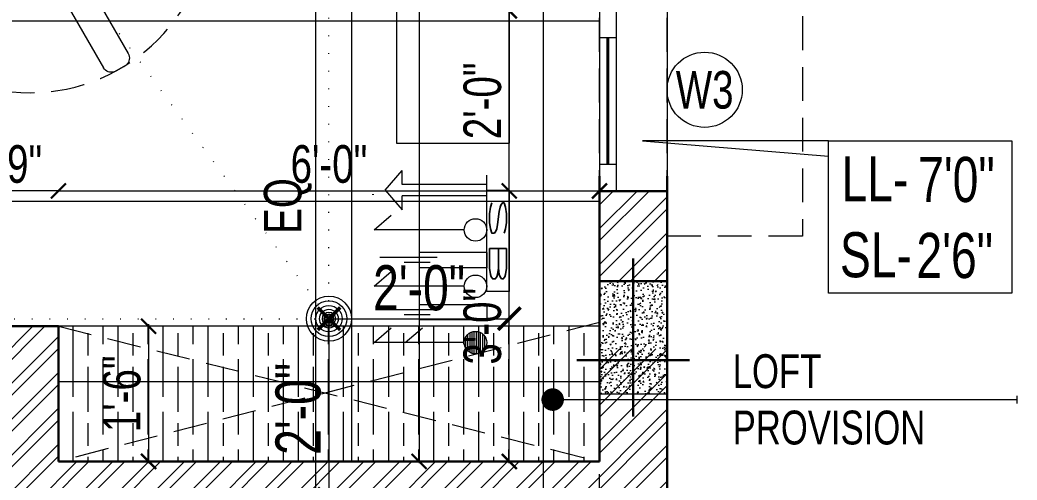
# Model space of a CAD drawing. Header units: inches. Extents: x 3365147 to 3374664, y 1380917 to 1384908.
# Drawn here: x 3371906.6 to 3372039.3, y 1383031.8 to 1383093.1 of the extents above; entities that cross this region are included whole.
import ezdxf
from ezdxf.enums import TextEntityAlignment as Align

# ---------------------------------------------------------------- set-up
doc = ezdxf.new("R2010")
doc.units = ezdxf.units.IN
doc.header["$LTSCALE"] = 18
doc.header["$MEASUREMENT"] = 0
doc.header["$PDSIZE"] = -1
for name, pattern in [('CENTER', [50.79999999999998, 31.75, -6.349999999999998, 6.349999999999998, -6.349999999999998]), ('CONTINOUS', [0]), ('DASHDOT', [1, 0.5, -0.25, 0, -0.25]), ('DOT2', [0.125, 0, -0.125]), ('HIDDEN', [0.375, 0.25, -0.125])]:
    doc.linetypes.add(name, pattern=pattern)
for name, color, linetype, lineweight in [('BC-TEXT_JOINERY', 3, 'Continuous', 15), ('BC-TEXT_JOINERY BORDER', 9, 'Continuous', 9), ('COLUMN-00 _BC', 1, 'Continuous', 20), ('COLUMN-00 CENTER LINE_BC', 5, 'Continuous', 30), ('COLUMN-00 HATCH_BC', 4, 'Continuous', 9), ('DETAIL-SECTION-00_BC', 2, 'DASHDOT', 25), ('DIM-03_BC', 1, 'Continuous', 9), ('DIM-04_BC', 3, 'Continuous', 9), ('ELECTRICAL-CEILING-POINTS DIM_BC', 230, 'Continuous', 9), ('ELECTRICAL-CEILING-POINTS GRID_BC', 41, 'DOT2', 20), ('ELECTRICAL-CEILING-POINTS-00_BC', 230, 'Continuous', 20), ('ELECTRICAL-CEILING-POINTS-02_BC', 231, 'Continuous', 5), ('ELECTRICAL-DIM_BC', 20, 'Continuous', 9), ('ELECTRICAL-ROOF BEAM LINE_BC', 1, 'HIDDEN', 15), ('ELECTRICAL-WALL-POINTS HATCH_BC', 252, 'Continuous', 5), ('ELECTRICAL-WALL-POINTS-00_BC', 20, 'Continuous', 20), ('ELECTRICAL-WALL-POINTS-01_BC', 136, 'Continuous', 9), ('FURNITURES HATCH_BC', 203, 'Continuous', 5), ('FURNITURES-00_BC', 200, 'CONTINOUS', 13), ('GRID LINE-00_BC', 9, 'CENTER', 9), ('GRID LINE-TEXT_BC', 2, 'CONTINOUS', 15), ('INTERIOR-FLOORING TILE-00 (VT)_BC', 125, 'Continuous', 5), ('JOINERY TEXT BORDER_BC', 60, 'Continuous', 9), ('JOINERY TEXT_BC', 220, 'Continuous', 15), ('LINTEL LOFT-00_BC', 41, 'HIDDEN', 13), ('SUNSHADE_BC', 1, 'HIDDEN', 20), ('TEXT-02 _BC', 3, 'CONTINOUS', 18), ('TEXT-02_ARROW_BC', 4, 'Continuous', 13), ('WALL-00_BC', 7, 'Continuous', 30), ('WALL-9 inch BRICK HATCH_BC', 22, 'Continuous', 0), ('WINDOW-00 SHUTTER_BC', 40, 'Continuous', 9), ('WINDOWS-00_BC', 30, 'Continuous', 18)]:
    doc.layers.add(name, color=color, linetype=linetype, lineweight=lineweight)
doc.styles.add('BC-WALL_DIM', font='swisscl.ttf')
doc.styles.add('DIM_BC', font='swisscl.ttf')
doc.styles.add('ROMANS', font='romans.shx', dxfattribs={"width": 0.75})
doc.styles.add('WD Room text', font='swisscl.ttf')
doc.dimstyles.new('BC-WALL_DIM-02', dxfattribs={"dimtxt": 4, "dimasz": 2, "dimexe": 4.5, "dimexo": 0, "dimgap": 1, "dimtad": 1, "dimdec": 4, "dimzin": 3, "dimdsep": 46, "dimlunit": 4, "dimtxsty": 'BC-WALL_DIM', "dimblk": 'ARCHTICK', "dimcen": 0.0625, "dimdle": 0.25, "dimse1": 1, "dimse2": 1, "dimclrd": 7, "dimclre": 4, "dimclrt": 256, "dimadec": 0, "dimazin": 0, "dimtfac": 0.5, "dimtdec": 4, "dimtix": 1, "dimtofl": 0, "dimtmove": 2, "dimatfit": 2, "dimfxl": 0, "dimfrac": 1, "dimtolj": 1, "dimtzin": 1, "dimlwd": -1, "dimarcsym": 0})
doc.dimstyles.new('DIM_BC', dxfattribs={"dimtxt": 4, "dimasz": 2, "dimexe": 4.5, "dimexo": 0, "dimgap": 1, "dimtad": 1, "dimdec": 4, "dimzin": 3, "dimdsep": 46, "dimlunit": 4, "dimtxsty": 'DIM_BC', "dimblk": 'ARCHTICK', "dimcen": 0.0625, "dimdle": 0.25, "dimse1": 1, "dimse2": 1, "dimclrd": 7, "dimclre": 4, "dimclrt": 256, "dimadec": 0, "dimazin": 0, "dimtfac": 0.5, "dimtdec": 4, "dimtix": 1, "dimtofl": 0, "dimtmove": 2, "dimatfit": 2, "dimfxl": 0, "dimfrac": 1, "dimtolj": 1, "dimtzin": 1, "dimlwd": -1, "dimarcsym": 0})

# ---------------------------------------------------------------- blocks, each defined once
blk = doc.blocks.new('*U33')
for p, q in [((21, 0), (-1.066e-13, 0)), ((0, 0), (0, -15.00000000000003)), ((21, 0), (21, -75.00000000000003)), ((81, 0), (21, 0)), ((21, -2.84e-14), (81.00000000000013, 0)), ((81, -75.00000000000003), (81, 0)), ((81.00000000000013, 0), (102.0000000000001, 2.84e-14)), ((102, -14.99999999999997), (102, 0)), ((21, -1.500000000000025), (81.00000000000013, -1.499999999999999)), ((29.80806443442441, -1.499999999999999), (29.80806443442441, -18)), ((50.38149029933265, -1.499999999999999), (50.38149029933276, -15)), ((51.61850970066735, -15), (51.61850970066735, -1.499999999999999)), ((72.1919355655682, -15), (72.1919355655682, -1.499999999999999)), ((21, -15), (-1.066e-13, -15)), ((21, -31.03794134093767), (36.93840230993068, -15.09953903070831)), ((81, -15), (36.93840230993068, -15)), ((36.93840230993068, -15.09953903070831), (36.93840230993068, -31.03794134093767)), ((81.00000000000013, -15), (102.0000000000001, -14.99999999999997)), ((34.03794134069335, -17.99999999999997), (29.80806443442441, -18)), ((81, -18), (36.93840230993068, -17.99999999999997)), ((36.93840230993068, -31.03794134093767), (21, -31.03794134093767)), ((81, -75.00000000000003), (21, -75.00000000000003))]:
    blk.add_line(p, q)
blk = doc.blocks.new('*U281')
for p, q in [((2.328306e-10, 8.879062309206347), (24.0000000002258, 8.879062308507855)), ((1.455192e-10, 2.087628567016508), (24.00000000013849, 2.087628566288913)), ((3.573943928349763, -0.1209376908882405), (3.573943928495281, 2.087628566900093)), ((20.42605607181783, -0.1209376914121094), (20.42605607184694, 2.08762856643443)), ((5.82077e-11, -0.120937690800929), (24.00000000005118, -0.1209376914994209))]:
    blk.add_line(p, q)
at = {"layer": 'SUNSHADE_BC'}
blk.add_lwpolyline([(-5.999999999970896, 8.879062309206347), (-5.999999999970896, 26.87906230994122), (30.00000000042952, 26.87906230993394), (30.00000000042952, 8.879062309206347)], dxfattribs=at)
at = {"layer": 'WINDOW-00 SHUTTER_BC', "const_width": 0.3999999999999111}
blk.add_lwpolyline([(20.42605607184694, 0.9833454375111614), (3.573943928262451, 0.9833454378604074)], dxfattribs=at)
blk = doc.blocks.new('*U838')
at = {"layer": 'JOINERY TEXT BORDER_BC'}
blk.add_circle((0, 0), 5, dxfattribs=at)
at = {"style": 'WD Room text'}
blk.add_attdef('JOINERY_TEXT', text='', height=6, dxfattribs=at).set_placement((0, 0), align=Align.MIDDLE_CENTER)
blk = doc.blocks.new('ARCHTICK')
at = {"color": 0, "const_width": 0.15}
blk.add_lwpolyline([(-0.5, -0.5), (0.5, 0.5)], dxfattribs=at)
blk = doc.blocks.new('*D882')
at = {"layer": 'Defpoints', "color": 0, "transparency": 16777216}
for p in [(3371983.758668696, 1383070.30588861), (3371911.758668697, 1383034.30588861), (3371983.758668696, 1383034.30588861)]:
    blk.add_point(p, dxfattribs=at)
at = {"layer": 'DIM-04_BC', "color": 7, "linetype": 'Continuous', "transparency": 16777216}
blk.add_line((3371911.508668697, 1383070.30588861), (3371984.008668696, 1383070.30588861), dxfattribs=at)
at = {"layer": 'DIM-04_BC', "color": 7, "transparency": 16777216, "xscale": 2, "yscale": 2, "zscale": 2, "rotation": 180}
blk.add_blockref('ARCHTICK', (3371911.758668697, 1383070.30588861), dxfattribs=at)
at = {"layer": 'DIM-04_BC', "color": 7, "transparency": 16777216, "xscale": 2, "yscale": 2, "zscale": 2}
blk.add_blockref('ARCHTICK', (3371983.758668696, 1383070.30588861), dxfattribs=at)
at = {"layer": 'DIM-04_BC', "transparency": 16777216, "insert": (3371947.758668697, 1383073.8665046), "char_height": 5, "attachment_point": 5, "style": 'DIM_BC'}
blk.add_mtext('\\A1;6\'-0"', dxfattribs=at)
blk = doc.blocks.new('_ArchTick')
at = {"color": 0, "linetype": 'ByBlock', "const_width": 0.15}
blk.add_lwpolyline([(-0.5, -0.5), (0.5, 0.5)], dxfattribs=at)
blk = doc.blocks.new('*D883')
at = {"layer": 'Defpoints', "color": 0, "transparency": 16777216}
for p in [(3371911.758664679, 1383052.305887579), (3371911.758664679, 1383034.305887579), (3371923.758664699, 1383034.305887579)]:
    blk.add_point(p, dxfattribs=at)
at = {"layer": 'DIM-04_BC', "color": 7, "linetype": 'Continuous', "transparency": 16777216}
blk.add_line((3371923.758664699, 1383052.555887579), (3371923.758664699, 1383034.055887579), dxfattribs=at)
at = {"layer": 'DIM-04_BC', "color": 7, "transparency": 16777216, "xscale": 2, "yscale": 2, "zscale": 2}
for p, rotation in [((3371923.758664699, 1383052.305887579), 90), ((3371923.758664699, 1383034.305887579), 270)]:
    blk.add_blockref('ARCHTICK', p, dxfattribs=dict(at, rotation=rotation))
at = {"layer": 'DIM-04_BC', "transparency": 16777216, "insert": (3371920.198048709, 1383043.305887577), "char_height": 5, "attachment_point": 5, "rotation": 90, "style": 'DIM_BC'}
blk.add_mtext('\\A1;1\'-6"', dxfattribs=at)
blk = doc.blocks.new('*D885')
at = {"layer": 'Defpoints', "color": 0, "transparency": 16777216}
for p in [(3371983.758658891, 1383208.468559114), (3371959.758666147, 1383034.305889615), (3371983.758664678, 1383034.305889615)]:
    blk.add_point(p, dxfattribs=at)
at = {"layer": 'DIM-03_BC', "color": 7, "linetype": 'Continuous', "transparency": 16777216}
blk.add_line((3371959.758666147, 1383208.718559114), (3371959.758666147, 1383034.055889615), dxfattribs=at)
at = {"layer": 'DIM-03_BC', "color": 7, "transparency": 16777216, "xscale": 2, "yscale": 2, "zscale": 2}
for p, rotation in [((3371959.758666147, 1383208.468559114), 90), ((3371959.758666147, 1383034.305889615), 270)]:
    blk.add_blockref('ARCHTICK', p, dxfattribs=dict(at, rotation=rotation))
at = {"layer": 'DIM-03_BC', "transparency": 16777216, "insert": (3371956.198050158, 1383121.387224363), "char_height": 5, "attachment_point": 5, "rotation": 90, "style": 'DIM_BC'}
blk.add_mtext('\\A1;14\'-6"', dxfattribs=at)
blk = doc.blocks.new('*D887')
at = {"layer": 'Defpoints', "color": 0, "transparency": 16777216}
for p in [(3371902.758664677, 1383070.305888443), (3371902.758664677, 1383052.30588861), (3371911.758664677, 1383052.30588861)]:
    blk.add_point(p, dxfattribs=at)
at = {"layer": 'DIM-04_BC', "color": 7, "linetype": 'Continuous', "transparency": 16777216}
blk.add_line((3371912.008664677, 1383070.305888443), (3371902.508664677, 1383070.305888443), dxfattribs=at)
at = {"layer": 'DIM-04_BC', "color": 7, "transparency": 16777216, "xscale": 2, "yscale": 2, "zscale": 2, "rotation": 180}
blk.add_blockref('ARCHTICK', (3371902.758664677, 1383070.305888443), dxfattribs=at)
at = {"layer": 'DIM-04_BC', "color": 7, "transparency": 16777216, "xscale": 2, "yscale": 2, "zscale": 2}
blk.add_blockref('ARCHTICK', (3371911.758664677, 1383070.305888443), dxfattribs=at)
at = {"layer": 'DIM-04_BC', "transparency": 16777216, "insert": (3371907.258664677, 1383073.863227893), "char_height": 5, "attachment_point": 5, "style": 'DIM_BC'}
blk.add_mtext('\\A1;9"', dxfattribs=at)
blk = doc.blocks.new('*U862')
at = {"layer": 'BC-TEXT_JOINERY BORDER', "transparency": 33554687}
blk.add_lwpolyline([(-12.19528178244946, 10.13564875492011), (-36.9525163245271, 10.13564875492011), (-12.19528177706525, 8.135648755909642)], dxfattribs=at)
blk.add_lwpolyline([(-12.19528178242035, 10.13564875492011), (12.19528178244946, 10.13564875492011), (12.19528178244946, -10.13564875490556), (-12.19528178242035, -10.13564875490556)], close=True, dxfattribs=at)
at = {"layer": 'BC-TEXT_JOINERY', "transparency": 33554687, "style": 'WD Room text'}
for s, p in [('LL-', (-10.45496520161396, 2.112057667123736)), ('SL-', (-10.67908053580322, -8.005897771930904))]:
    blk.add_text(s, height=6, dxfattribs=at).set_placement(p)
for tag, p in [('LIN', (-0.2730198525680976, 0.2129750983163969)), ('SILL', (-0.4971351867573617, -9.904980340738243))]:
    blk.add_attdef(tag, text='', height=6, dxfattribs=at).set_placement(p, align=Align.BOTTOM_LEFT)
blk = doc.blocks.new('*U603')
at = {"linetype": 'CENTER', "ltscale": 0.1}
blk.add_line((1.110223024625157e-16, 0), (25.47780267974587, 0), dxfattribs=at)
at = {"layer": 'GRID LINE-TEXT_BC', "style": 'DIM_BC'}
blk.add_attdef('AA', text='', height=0.2, rotation=90.0000000000445, dxfattribs=at).set_placement((-0.2141686873997627, 0), align=Align.MIDDLE_CENTER)
blk = doc.blocks.new('EC-CEILING LIGHT POINT_BC')
for radius in [3, 0.5]:
    blk.add_circle((0, 0), radius)
at = {"layer": 'ELECTRICAL-CEILING-POINTS-02_BC'}
for radius in [2.375, 1.75, 1.25, 0.875, 0.625]:
    blk.add_circle((0, 0), radius, dxfattribs=at)
blk = doc.blocks.new('*D1213')
at = {"layer": 'Defpoints', "color": 0, "transparency": 16777216}
for p in [(3371947.758659353, 1383053.305888723), (3371971.758659353, 1383053.305888723), (3371971.758659353, 1383053.305888723)]:
    blk.add_point(p, dxfattribs=at)
at = {"layer": 'ELECTRICAL-CEILING-POINTS DIM_BC', "color": 7, "transparency": 16777216}
blk.add_line((3371947.508659353, 1383053.305888723), (3371972.008659353, 1383053.305888723), dxfattribs=at)
at = {"layer": 'ELECTRICAL-CEILING-POINTS DIM_BC', "color": 7, "transparency": 16777216, "xscale": 3, "yscale": 3, "zscale": 3, "rotation": 180}
blk.add_blockref('ARCHTICK', (3371947.758659353, 1383053.305888723), dxfattribs=at)
at = {"layer": 'ELECTRICAL-CEILING-POINTS DIM_BC', "color": 7, "transparency": 16777216, "xscale": 3, "yscale": 3, "zscale": 3}
blk.add_blockref('ARCHTICK', (3371971.758659353, 1383053.305888723), dxfattribs=at)
at = {"layer": 'ELECTRICAL-CEILING-POINTS DIM_BC', "transparency": 16777216, "insert": (3371959.758659353, 1383057.37862791), "char_height": 6, "attachment_point": 5, "style": 'DIM_BC'}
blk.add_mtext('\\A1;2\'-0"', dxfattribs=at)
blk = doc.blocks.new('*D1207')
at = {"layer": 'Defpoints', "color": 0, "transparency": 16777216}
for p in [(3371947.758659355, 1383053.305888723), (3371947.758659355, 1383029.305888723), (3371947.758659368, 1383029.305888723)]:
    blk.add_point(p, dxfattribs=at)
at = {"layer": 'ELECTRICAL-CEILING-POINTS DIM_BC', "color": 7, "transparency": 16777216}
blk.add_line((3371947.758659368, 1383053.555888723), (3371947.758659368, 1383029.055888723), dxfattribs=at)
at = {"layer": 'ELECTRICAL-CEILING-POINTS DIM_BC', "color": 7, "transparency": 16777216, "xscale": 3, "yscale": 3, "zscale": 3}
for p, rotation in [((3371947.758659368, 1383053.305888723), 90), ((3371947.758659368, 1383029.305888723), 270)]:
    blk.add_blockref('ARCHTICK', p, dxfattribs=dict(at, rotation=rotation))
at = {"layer": 'ELECTRICAL-CEILING-POINTS DIM_BC', "transparency": 16777216, "insert": (3371943.68592018, 1383041.305888722), "char_height": 6, "attachment_point": 5, "rotation": 90, "style": 'DIM_BC'}
blk.add_mtext('\\A1;2\'-0"', dxfattribs=at)
blk = doc.blocks.new("EC-FAN 4'DIA_BC")
for p, q in [((0.4312832833384165, 4.525237696623662), (9.75270114277373, 20.67040702768281)), ((11.1890459501883, 21.22689277721656), (12.80798661100561, 20.29080407574657)), ((3.703329161769943, 2.63612112791452), (13.02474702123436, 18.78129045897367)), ((1.982941679365465, 2.175144691340392), (0.8922597198979929, 2.804850214248288)), ((-4.134612445108357, 1.889116568709139), (-22.77744816394989, 1.889116568709139)), ((-23.97623954139999, -0.9486421023611908), (-23.97765411416186, 0.9214458420610752)), ((-2.875201399292563, 0.6297055229078979), (-2.875201399292563, -0.6297055229078979)), ((-4.134612445108357, -1.889116568709139), (-22.77744816394989, -1.889116568709139)), ((0.8922597198979929, -2.804850214233738), (1.982941679365465, -2.17514469132584)), ((3.703329161769943, -2.636121127899968), (13.02474702120526, -18.78129045897367)), ((0.4312832833384165, -4.525237696609111), (9.752701142744627, -20.67040702769737)), ((11.17099472394329, -21.23610114798794), (12.79009530795156, -20.30241416243371))]:
    blk.add_line(p, q)
blk.add_circle((0, 0), 2.875201399294724)
for centre, radius, start, end in [((10.80148878609179, 20.09529924058006), 1.19612059910671, 71.09428528263386, 151.2616253226424), ((11.99220705588232, 19.40334144313965), 1.205440254359734, 328.9332490183301, 47.40994233244571), ((1.521965242805889, 3.895532173715762), 1.259411045808519, 149.9999999999375, 239.9999999999376), ((-22.8038611523225, 0.6914141695888248), 1.196120599106709, 88.7447568041439, 168.9120968430088), ((-4.134612445108357, 0.6297055229078979), 1.259411045808519, 0, 90), ((2.612647202273365, 3.265826650807866), 1.259411045808519, 239.9999999999376, 329.9999999999376), ((-22.79981385442079, -0.6857565572427121), 1.205440254359734, 192.5964398013583, 271.0731331082724), ((-4.134612445108357, -0.6297055229078979), 1.259411045808519, 270, 0), ((2.612647202273365, -3.265826650807866), 1.259411045808519, 30.00000000006242, 120.0000000000624), ((1.521965242805889, -3.895532173715762), 1.259411045808519, 120.0000000000624, 210.0000000000624), ((11.9905433137028, -19.40030396112706), 1.205440254359734, 311.5509881765312, 31.34073905167654), ((10.80314758361783, -20.0979478327572), 1.19612059910671, 209.0123627481509, 287.9106497475591)]:
    blk.add_arc(centre, radius, start, end)
at = {"layer": 'ELECTRICAL-CEILING-POINTS-02_BC', "linetype": 'ByBlock'}
blk.add_circle((0, 0), 24, dxfattribs=at)
blk = doc.blocks.new('EW-SWITCH BOX_BC')
blk.add_lwpolyline([(4.499999999985447, -0.9999999999931077), (-4.499999999985448, -0.999999999993106), (-4.500000000014551, 0.9999999999640057), (4.499999999985447, 0.9999999999931068)], close=True)
at = {"layer": 'ELECTRICAL-WALL-POINTS-01_BC', "insert": (0, 0), "char_height": 1.5, "attachment_point": 5, "style": 'ROMANS'}
blk.add_mtext('{\\Fromans|c0;\\W3;SB}', dxfattribs=at)
blk = doc.blocks.new('EW-ONE WAY SWITCH_BC')
at = {"ltscale": 20}
for p, q in [((0, 2.000014085308578), (0, 10.00007042653706)), ((8.572304848104729e-16, 10.00007042653706), (1.301817519006041, 8.481739932660373))]:
    blk.add_line(p, q, dxfattribs=at)
blk.add_circle((-1.836922467451013e-16, 1.000007042655018), 1.000007042653561, dxfattribs=at)
blk = doc.blocks.new('EW-TWO WAY SWITCH_BC')
at = {"layer": 'ELECTRICAL-WALL-POINTS HATCH_BC', "ltscale": 20}
h = blk.add_hatch(dxfattribs=at)
h.set_pattern_fill('ANSI31', color=256, scale=1.5, angle=135)
h.set_pattern_definition([(180, (0, 2.000066077128089), (-2.775557561562891e-17, -0.1875), [])])
edge = h.paths.add_edge_path()
edge.add_arc((2.220446049250313e-16, 1.000007042655018), 1.00000704265356, 0, 360)
at = {"ltscale": 20}
for p, q in [((0, 2.000066077128089), (3.207369562008938e-15, 10.00007042653706)), ((5.968335217055116e-16, 10.00007042653706), (1.301817519006041, 8.481739932660373)), ((2.651298093029915e-15, 7.230281608610072), (1.301817519006043, 5.711951114733381))]:
    blk.add_line(p, q, dxfattribs=at)
blk.add_circle((-4.440892098500626e-16, 1.000007042655018), 1.000007042653561, dxfattribs=at)
blk = doc.blocks.new('EW-FAN REGULATOR_BC')
for p, q in [((1.45519e-11, 13.50000000026193), (-2.624999999985448, 11.25000000026193)), ((1.45519e-11, 13.50000000026193), (2.625000000014551, 11.25000000026193)), ((-2.624999999985448, 11.25000000026193), (-0.7499999999854481, 11.25000000026193)), ((-0.7499999999854481, 2.619345e-10), (-0.7499999999854481, 11.25000000026193)), ((0.750000000014552, 11.25000000026193), (2.625000000014551, 11.25000000026193)), ((0.750000000014552, 2.619345e-10), (0.750000000014552, 11.25000000026193)), ((-2, 0), (2, 0))]:
    blk.add_line(p, q)
blk = doc.blocks.new('EW-5 AMP SOCKET_BC')
for p, q in [((-1.000007042661309, 0), (-1.000007042661309, 9)), ((-1.000007042661309, 9), (1.000007042653561, 9)), ((1.000007042653561, 0), (1.000007042653561, 9)), ((-1.000007042661309, 0), (1.000007042653561, 0))]:
    blk.add_line(p, q)
at = {"layer": 'ELECTRICAL-WALL-POINTS-01_BC'}
for p, q in [((-0.3333356808896859, 6.608248551434372), (-0.3333356808896859, 14.21097466055653)), ((0.3333356808819374, 7.544261216680753), (0.3333356808819374, 10.97939169005258))]:
    blk.add_line(p, q, dxfattribs=at)
blk = doc.blocks.new('*D1342')
at = {"layer": 'Defpoints', "color": 0, "transparency": 16777216}
for p in [(3371971.758664684, 1383107.305888608), (3371899.758664679, 1383029.305888608), (3371945.989638067, 1383029.305888608)]:
    blk.add_point(p, dxfattribs=at)
at = {"layer": 'ELECTRICAL-DIM_BC', "color": 7, "transparency": 16777216}
blk.add_line((3371945.989638067, 1383107.555888608), (3371945.989638067, 1383029.055888608), dxfattribs=at)
at = {"layer": 'ELECTRICAL-DIM_BC', "color": 7, "transparency": 16777216, "xscale": 2, "yscale": 2, "zscale": 2}
for p, rotation in [((3371945.989638067, 1383107.305888608), 90), ((3371945.989638067, 1383029.305888608), 270)]:
    blk.add_blockref('ARCHTICK', p, dxfattribs=dict(at, rotation=rotation))
at = {"layer": 'ELECTRICAL-DIM_BC', "transparency": 16777216, "insert": (3371942.289769128, 1383068.305888607), "char_height": 5, "attachment_point": 5, "rotation": 90, "style": 'BC-WALL_DIM'}
blk.add_mtext('\\A1;EQ', dxfattribs=at)
blk = doc.blocks.new('*U1335')
at = {"transparency": 33554687}
blk.add_line((0, 0), (44.39532952226315, 0), dxfattribs=at)
at = {"linetype": 'CONTINOUS', "transparency": 33554687, "style": 'DIM_BC'}
for tag, rotation, p in [('1', 269.9999999999997, (-1.804112415015879e-16, -0.317633352561371)), ('2', 269.9999999999988, (44.39532952226315, -0.2869649384067169))]:
    blk.add_attdef(tag, text='', height=0.2, rotation=rotation, dxfattribs=at).set_placement(p, align=Align.MIDDLE_CENTER)
blk = doc.blocks.new('*U477')
at = {"layer": 'COLUMN-00 HATCH_BC'}
h = blk.add_hatch(dxfattribs=at)
h.set_pattern_fill('AR-CONC', color=256, scale=0.25)
h.set_pattern_definition([(49.99999999999999, (-2.582294090840695e-06, 5.996753859275486), (1.793150456501884, -0.1568803374564878), [0.1875, -2.0625]), (355, (-2.582294090840695e-06, 5.996753859275486), (-0.3468783340325, 1.88048033425003), [0.15, -1.65]), (100.45144446, (0.1494266202059092, 5.983680499275486), (1.44627211681778, 1.723599977421574), [0.15935048, -1.75285528]), (46.18420000000002, (-2.582294090840695e-06, 6.496753859275486), (2.668103326678931, -0.4137982019826913), [0.2812499999999999, -3.093749999999999]), (96.63563548999993, (0.2223392802059092, 6.462270591775487), (2.336654864185571, 2.435296501936376), [0.239025855, -2.629284399999999]), (351.1841639899999, (-2.582294090840695e-06, 6.496753859275486), (2.336654862636933, 2.435296500674975), [0.225, -2.4750000025]), (21, (0.2499974177059092, 6.371753859275486), (1.492267630296154, -1.006547226663347), [0.1875, -2.0625]), (326.0000000000001, (0.2499974177059092, 6.371753859275486), (0.6082883298039543, 1.812875112617133), [0.15, -1.65]), (71.45144474, (0.3743530527059091, 6.287874924275486), (2.100555941824928, 0.8063278820158846), [0.159350475, -1.75285528]), (37.50000000000001, (-2.582294090840695e-06, 5.996753859275486), (0.03039963829322667, 0.8322346345782787), [0, -1.63, 0, -1.675, 0, -1.65625]), (7.499999999999999, (-2.582294090840695e-06, 5.996753859275486), (0.6576738436053715, 0.9860292797059006), [0, -0.955, 0, -1.5925, 0, -0.63125]), (327.5, (-0.5575025822940909, 5.996753859275486), (1.334556090431023, -0.0563871793359495), [0, -0.625, 0, -1.95, 0, -2.5875]), (317.5, (-0.8075025822940909, 5.996753859275486), (1.457965423355966, 0.2502624558307941), [0, -0.8125, 0, -1.295, 0, -1.8375])])
h.paths.add_polyline_path([(-4.500002582668346, -4.50162307042774), (4.499997417331654, -4.501623070467758), (4.500000000374255, 10.49837692970323), (-4.499999999625745, 10.49837692974324)])
blk.add_lwpolyline([(-4.500002582668346, -4.50162307042774), (4.499997417331654, -4.501623070467758), (4.500000000374255, 10.49837692970323), (-4.499999999625745, 10.49837692974324)], close=True)
at = {"layer": 'COLUMN-00 CENTER LINE_BC'}
for p, q in [((-2.582668346176685e-06, -7.501623070409551), (3.742553359895269e-10, 13.49837692976143)), ((-7.5, -1.818989403545856e-11), (7.5, -5.820766091346741e-11))]:
    blk.add_line(p, q, dxfattribs=at)
blk = doc.blocks.new('*D2101')
at = {"layer": 'Defpoints', "color": 0, "transparency": 16777216}
for p in [(3371971.758666153, 1383094.300470026), (3371983.758664676, 1383094.300470026), (3371983.758664675, 1383070.300470026)]:
    blk.add_point(p, dxfattribs=at)
at = {"layer": 'DIM-04_BC', "color": 7, "linetype": 'Continuous', "transparency": 16777216}
blk.add_line((3371971.758666153, 1383070.050470026), (3371971.758666153, 1383094.550470026), dxfattribs=at)
at = {"layer": 'DIM-04_BC', "color": 7, "transparency": 16777216, "xscale": 2, "yscale": 2, "zscale": 2}
for p, rotation in [((3371971.758666153, 1383094.300470026), 90), ((3371971.758666153, 1383070.300470026), 270)]:
    blk.add_blockref('ARCHTICK', p, dxfattribs=dict(at, rotation=rotation))
at = {"layer": 'DIM-04_BC', "transparency": 16777216, "insert": (3371968.198050163, 1383082.300470025), "char_height": 5, "attachment_point": 5, "rotation": 90, "style": 'DIM_BC'}
blk.add_mtext('\\A1;2\'-0"', dxfattribs=at)
blk = doc.blocks.new('*D2102')
at = {"layer": 'Defpoints', "color": 0, "transparency": 16777216}
for p in [(3371971.758666161, 1383070.300470026), (3371983.758662104, 1383070.300470026), (3371983.758668698, 1383034.30588861)]:
    blk.add_point(p, dxfattribs=at)
at = {"layer": 'DIM-04_BC', "color": 7, "linetype": 'Continuous', "transparency": 16777216}
blk.add_line((3371971.758666161, 1383034.05588861), (3371971.758666161, 1383070.550470026), dxfattribs=at)
at = {"layer": 'DIM-04_BC', "color": 7, "transparency": 16777216, "xscale": 2, "yscale": 2, "zscale": 2}
for p, rotation in [((3371971.758666161, 1383070.300470026), 90), ((3371971.758666161, 1383034.30588861), 270)]:
    blk.add_blockref('ARCHTICK', p, dxfattribs=dict(at, rotation=rotation))
at = {"layer": 'DIM-04_BC', "transparency": 16777216, "insert": (3371968.194773631, 1383052.303179317), "char_height": 5, "attachment_point": 5, "rotation": 90, "style": 'DIM_BC'}
blk.add_mtext('\\A1;3\'-0"', dxfattribs=at)

msp = doc.modelspace()

# ---------------------------------------------------------------- hatches: boundary and pattern name
at = {"layer": 'FURNITURES HATCH_BC'}
h = msp.add_hatch(dxfattribs=at)
h.set_pattern_fill('GOST_WOOD', color=256)
h.set_pattern_definition([(90, (8259.703948251903, -4421.109211540082), (6, -4e-16), [10, -2]), (90, (8261.703948251903, -4423.109211540082), (6, -4e-16), [6, -1.5, 3, -1.5]), (90, (8263.703948251903, -4426.109211540082), (6, -4e-16), [10, -2])])
h.paths.add_polyline_path([(3371911.758664676, 1383052.30588861), (3371911.758664677, 1383034.30588861), (3371983.758664678, 1383034.305888608), (3371983.758664676, 1383052.305888608)])
at = {"layer": 'WALL-9 inch BRICK HATCH_BC', "transparency": 33554687}
h = msp.add_hatch(dxfattribs=at)
h.set_pattern_fill('ANSI32', color=256, scale=9)
h.set_pattern_definition([(45, (12, 0), (-2.386485386504598, 2.386485386504598), []), (45, (13.590990255, 0), (-2.386485386504598, 2.386485386504598), [])])
h.paths.add_polyline_path([(3371992.758659734, 1383070.300470026), (3371983.758662102, 1383070.300470026), (3371983.758662101, 1383058.305888608), (3371983.758664676, 1383058.305888608), (3371992.758661054, 1383058.302642471)])
h = msp.add_hatch(dxfattribs=at)
h.set_pattern_fill('ANSI32', color=256, scale=9)
h.set_pattern_definition([(45, (12, 29.00000000256114), (-2.386485386504598, 2.386485386504598), []), (45, (13.590990255, 29.00000000256114), (-2.386485386504598, 2.386485386504598), [])])
h.paths.add_polyline_path([(3371911.758664677, 1383052.30588861), (3371902.758664677, 1383052.30588861), (3371902.758664677, 1383025.305888609), (3371992.758664683, 1383025.305888609), (3371992.758659516, 1383049.275218224), (3371983.758659511, 1383049.275218224), (3371983.758664676, 1383034.30588861), (3371911.758664677, 1383034.30588861)])

# ---------------------------------------------------------------- linework, layer by layer
at = {"layer": 'ELECTRICAL-CEILING-POINTS GRID_BC'}
msp.add_line((3371947.758659353, 1383053.305888723), (3371868.258662563, 1383161.469473175), dxfattribs=at)
msp.add_lwpolyline([(3371947.758659353, 1383161.469473175), (3371868.258662563, 1383161.469473175), (3371868.258662563, 1383053.305888723), (3371947.758659353, 1383053.305888723)], close=True, dxfattribs=at)
at = {"layer": 'ELECTRICAL-ROOF BEAM LINE_BC'}
for p, q in [((3371983.758668616, 1382791.844723353), (3371983.758668615, 1383528.87189728)), ((3371992.758668616, 1382791.844723353), (3371992.758668616, 1383528.87189728))]:
    msp.add_line(p, q, dxfattribs=at)
at = {"layer": 'FURNITURES-00_BC'}
msp.add_lwpolyline([(3371911.758664677, 1383052.305888612), (3371911.758664677, 1383034.30588861), (3371983.758664678, 1383034.305888606), (3371983.758664676, 1383052.305888608)], close=True, dxfattribs=at)
at = {"layer": 'INTERIOR-FLOORING TILE-00 (VT)_BC'}
for p, q in [((3371950.758662105, 1383212.468559113), (3371950.758662105, 1383034.281273227)), ((3371839.758668645, 1383092.946517264), (3371983.758664679, 1383092.946517264)), ((3371839.758668644, 1383068.946517264), (3371983.758664679, 1383068.946517264)), ((3371911.758664677, 1383044.946517264), (3371983.758664679, 1383044.946517264))]:
    msp.add_line(p, q, dxfattribs=at)
msp.add_lwpolyline([(3371983.758664679, 1383208.468559113), (3371983.75866468, 1383034.281273227), (3371911.758664677, 1383034.281273227), (3371911.758664677, 1383052.30588861), (3371843.323105024, 1383052.305900395), (3371843.323106057, 1383058.302642473), (3371839.758668643, 1383058.302642473), (3371839.758668649, 1383172.467852547), (3371835.258668673, 1383172.467852547), (3371835.258668667, 1383058.302642473), (3371834.323106057, 1383058.302642473), (3371834.32310735, 1383043.302642469), (3371798.32310735, 1383043.302642469), (3371798.32310735, 1383052.302642468), (3371710.758663652, 1383052.302657547), (3371710.758664682, 1383212.940428457)], dxfattribs=at)
at = {"layer": 'LINTEL LOFT-00_BC'}
for p, q in [((3371983.758661072, 1383052.305888776), (3371911.758664677, 1383052.305888776)), ((3371983.758662101, 1383052.787844124), (3371911.758668697, 1383034.30588861)), ((3371911.758668697, 1383052.305888776), (3371983.758668696, 1383034.30588861))]:
    msp.add_line(p, q, dxfattribs=at)
at = {"layer": 'TEXT-02_ARROW_BC'}
msp.add_line((3372039.332617666, 1383042.034685248), (3372039.332617666, 1383043.034685248), dxfattribs=at)
at = {"layer": 'WALL-00_BC'}
for p, q in [((3371983.758659513, 1383072.273045778), (3371983.758664676, 1383034.30588861)), ((3371992.758659517, 1383072.273045778), (3371992.758664683, 1383025.305888609)), ((3371911.758664677, 1383052.30588861), (3371902.758664677, 1383052.30588861)), ((3371911.758664677, 1383034.30588861), (3371911.758664677, 1383052.30588861)), ((3371983.758664676, 1383034.30588861), (3371911.758664677, 1383034.30588861))]:
    msp.add_line(p, q, dxfattribs=at)
msp.add_lwpolyline([(3371983.758657863, 1383058.302642472), (3371992.758660434, 1383058.302642472), (3371992.758664673, 1383070.300470026), (3371983.758662102, 1383070.300470026)], close=True, dxfattribs=at)

# ---------------------------------------------------------------- block references
at = {"layer": 'BC-TEXT_JOINERY', "transparency": 33554687}
ref = msp.add_blockref('*U862', (3372026.439533006, 1383066.822446985), dxfattribs=at)
ref.add_attrib('LINTEL', '7\'0"', dxfattribs={"height": 6, "style": 'WD Room text'}).set_placement((3372026.166513154, 1383067.035422083), align=Align.BOTTOM_LEFT)
ref.add_attrib('SILL', '2\'6"', dxfattribs={"height": 6, "style": 'WD Room text'}).set_placement((3372025.942397819, 1383056.917466644), align=Align.BOTTOM_LEFT)
at = {"layer": 'COLUMN-00 _BC', "transparency": 33554687}
msp.add_blockref('*U477', (3371988.258659516, 1383047.804265542), dxfattribs=at)
at = {"layer": 'DETAIL-SECTION-00_BC', "transparency": 33554687, "xscale": 22.14566929133859, "yscale": 22.14566929133859, "zscale": 22.14566929133859, "rotation": 90}
msp.add_blockref('*U1335', (3371953.634784808, 1382770.834774496), dxfattribs=at)
at = {"layer": 'ELECTRICAL-CEILING-POINTS-00_BC', "linetype": 'HIDDEN', "transparency": 33554687, "xscale": -1, "rotation": 180}
msp.add_blockref("EC-FAN 4'DIA_BC", (3371908.008660958, 1383107.387680949), dxfattribs=at)
at = {"layer": 'ELECTRICAL-CEILING-POINTS-00_BC', "transparency": 33554687, "rotation": 270}
msp.add_blockref('EC-CEILING LIGHT POINT_BC', (3371947.758659353, 1383053.305888723), dxfattribs=at)
at = {"layer": 'ELECTRICAL-WALL-POINTS-00_BC', "ltscale": 20, "transparency": 33554687, "rotation": 89.99999999999991}
msp.add_blockref('EW-FAN REGULATOR_BC', (3371968.758664677, 1383070.41019933), dxfattribs=at)
at = {"layer": 'ELECTRICAL-WALL-POINTS-00_BC', "ltscale": 20, "transparency": 33554687, "xscale": 1.5, "yscale": 1.5, "zscale": 1.5}
for name, p, rotation in [('EW-SWITCH BOX_BC', (3371970.258664677, 1383063.66019933), 270), ('EW-ONE WAY SWITCH_BC', (3371968.758664677, 1383065.115298996), 89.99999999999991), ('EW-ONE WAY SWITCH_BC', (3371968.758664677, 1383057.615277868), 89.99999999999991), ('EW-TWO WAY SWITCH_BC', (3371968.758664677, 1383050.11525674), 89.99999999999991)]:
    msp.add_blockref(name, p, dxfattribs=dict(at, rotation=rotation))
at = {"layer": 'ELECTRICAL-WALL-POINTS-00_BC', "ltscale": 20, "transparency": 33554687, "xscale": -1, "rotation": 90}
for p in [(3371968.758664677, 1383061.095718719), (3371968.758664677, 1383054.134837018)]:
    msp.add_blockref('EW-5 AMP SOCKET_BC', p, dxfattribs=at)
at = {"layer": 'FURNITURES-00_BC', "ltscale": 200, "rotation": 270}
msp.add_blockref('*U33', (3371971.758664683, 1383178.680687528), dxfattribs=at)
at = {"layer": 'GRID LINE-00_BC', "xscale": 39.37007874015748, "yscale": 39.37007874015748, "zscale": 39.37007874015748, "rotation": 270}
msp.add_blockref('*U603', (3371976.258667774, 1383780.556592743), dxfattribs=at)
at = {"layer": 'JOINERY TEXT_BC'}
ref = msp.add_blockref('*U838', (3371997.758664671, 1383083.771842884), dxfattribs=at)
ref.add_attrib('JOINERY_TEXT', 'W3', dxfattribs={"layer": '0', "height": 5, "style": 'WD Room text'}).set_placement((3371997.758664671, 1383083.771842884), align=Align.MIDDLE_CENTER)
at = {"layer": 'WINDOWS-00_BC', "rotation": 269.9999999999999}
msp.add_blockref('*U281', (3371983.879602364, 1383094.300470026), dxfattribs=at)

# ---------------------------------------------------------------- texts
at = {"layer": 'TEXT-02 _BC', "insert": (3372001.492398794, 1383042.534685248), "char_height": 4.5, "attachment_point": 4, "style": 'DIM_BC'}
msp.add_mtext('LOFT \\PPROVISION  ', dxfattribs=at)

# ---------------------------------------------------------------- dimensions: what is measured, and where the dimension line sits
at = {"layer": 'DIM-03_BC', "transparency": 33554687}
dim = msp.add_linear_dim(base=(3371959.758666147, 1383034.305889615), p1=(3371983.758658889, 1383208.468559113), p2=(3371983.758664676, 1383034.305889615), angle=90, dimstyle='DIM_BC', override={"dimtxt": 5, "dimdec": 1, "dimpost": '\\X', "dimfxl": 0.1, "dimfxlon": 1, "dimarcsym": 1}, dxfattribs=at)
dim.commit()
dim.dimension.update_dxf_attribs({"geometry": '*D885', "text_midpoint": (3371956.198050158, 1383121.387224363)})
at = {"layer": 'DIM-04_BC'}
for base, p1, p2, picture, middle in [((3371971.758666153, 1383094.300470026), (3371983.758664673, 1383070.300470026), (3371983.758664674, 1383094.300470026), '*D2101', (3371968.198050163, 1383082.300470025)), ((3371971.758666161, 1383070.300470026), (3371983.758668696, 1383034.30588861), (3371983.758662102, 1383070.300470026), '*D2102', (3371968.194773631, 1383052.303179317)), ((3371923.758664699, 1383034.305887579), (3371911.758664677, 1383052.305887578), (3371911.758664677, 1383034.305887578), '*D883', (3371920.198048709, 1383043.305887577))]:
    dim = msp.add_linear_dim(base=base, p1=p1, p2=p2, angle=90, dimstyle='DIM_BC', override={"dimtxt": 5, "dimdec": 1, "dimpost": '\\X', "dimfxl": 0.1, "dimfxlon": 1, "dimarcsym": 1}, dxfattribs=at)
    dim.commit()
    dim.dimension.update_dxf_attribs({"geometry": picture, "text_midpoint": middle})
for base, p1, p2, picture, middle in [((3371902.758664677, 1383070.305888443), (3371911.758664677, 1383052.30588861), (3371902.758664677, 1383052.30588861), '*D887', (3371907.258664677, 1383073.863227893)), ((3371983.758668696, 1383070.30588861), (3371911.758668697, 1383034.30588861), (3371983.758668696, 1383034.30588861), '*D882', (3371947.758668697, 1383073.8665046))]:
    dim = msp.add_linear_dim(base=base, p1=p1, p2=p2, dimstyle='DIM_BC', override={"dimtxt": 5, "dimdec": 1, "dimpost": '\\X', "dimfxl": 0.1, "dimfxlon": 1, "dimarcsym": 1}, dxfattribs=at)
    dim.commit()
    dim.dimension.update_dxf_attribs({"geometry": picture, "text_midpoint": middle})
at = {"layer": 'ELECTRICAL-CEILING-POINTS DIM_BC', "transparency": 33554687}
dim = msp.add_linear_dim(base=(3371971.758659353, 1383053.305888723), p1=(3371947.758659353, 1383053.305888723), p2=(3371971.758659353, 1383053.305888723), dimstyle='DIM_BC', override={"dimtxt": 6, "dimasz": 3, "dimpost": '\\X', "dimfxl": 3, "dimfxlon": 1, "dimarcsym": 1}, dxfattribs=at)
dim.commit()
dim.dimension.update_dxf_attribs({"geometry": '*D1213', "text_midpoint": (3371959.758659353, 1383057.37862791)})
dim = msp.add_linear_dim(base=(3371947.758659368, 1383029.305888723), p1=(3371947.758659353, 1383053.305888723), p2=(3371947.758659353, 1383029.305888723), angle=90, dimstyle='DIM_BC', override={"dimtxt": 6, "dimasz": 3, "dimpost": '\\X', "dimfxl": 3, "dimfxlon": 1, "dimarcsym": 1}, dxfattribs=at)
dim.commit()
dim.dimension.update_dxf_attribs({"geometry": '*D1207', "text_midpoint": (3371943.68592018, 1383041.305888722)})
at = {"layer": 'ELECTRICAL-DIM_BC', "transparency": 33554687}
dim = msp.add_linear_dim(base=(3371945.989638067, 1383029.305888608), p1=(3371971.758664683, 1383107.305888608), p2=(3371899.758664677, 1383029.305888607), angle=90, text='EQ', dimstyle='BC-WALL_DIM-02', override={"dimtxt": 5, "dimpost": '\\X'}, dxfattribs=at)
dim.commit()
dim.dimension.update_dxf_attribs({"geometry": '*D1342', "text_midpoint": (3371942.289769128, 1383068.305888607)})

# ---------------------------------------------------------------- leaders
at = {"layer": 'TEXT-02_ARROW_BC'}
msp.add_leader([(3371977.532548797, 1383042.534685248), (3372039.332617666, 1383042.534685248)], dimstyle='DIM_BC', override={"dimasz": 3, "dimtad": 0, "dimclrd": 256, "dimldrblk": 'Dot', "dimfxl": 0.1, "dimfxlon": 1, "dimarcsym": 1}, dxfattribs=at)

doc.saveas('drawing.dxf')
